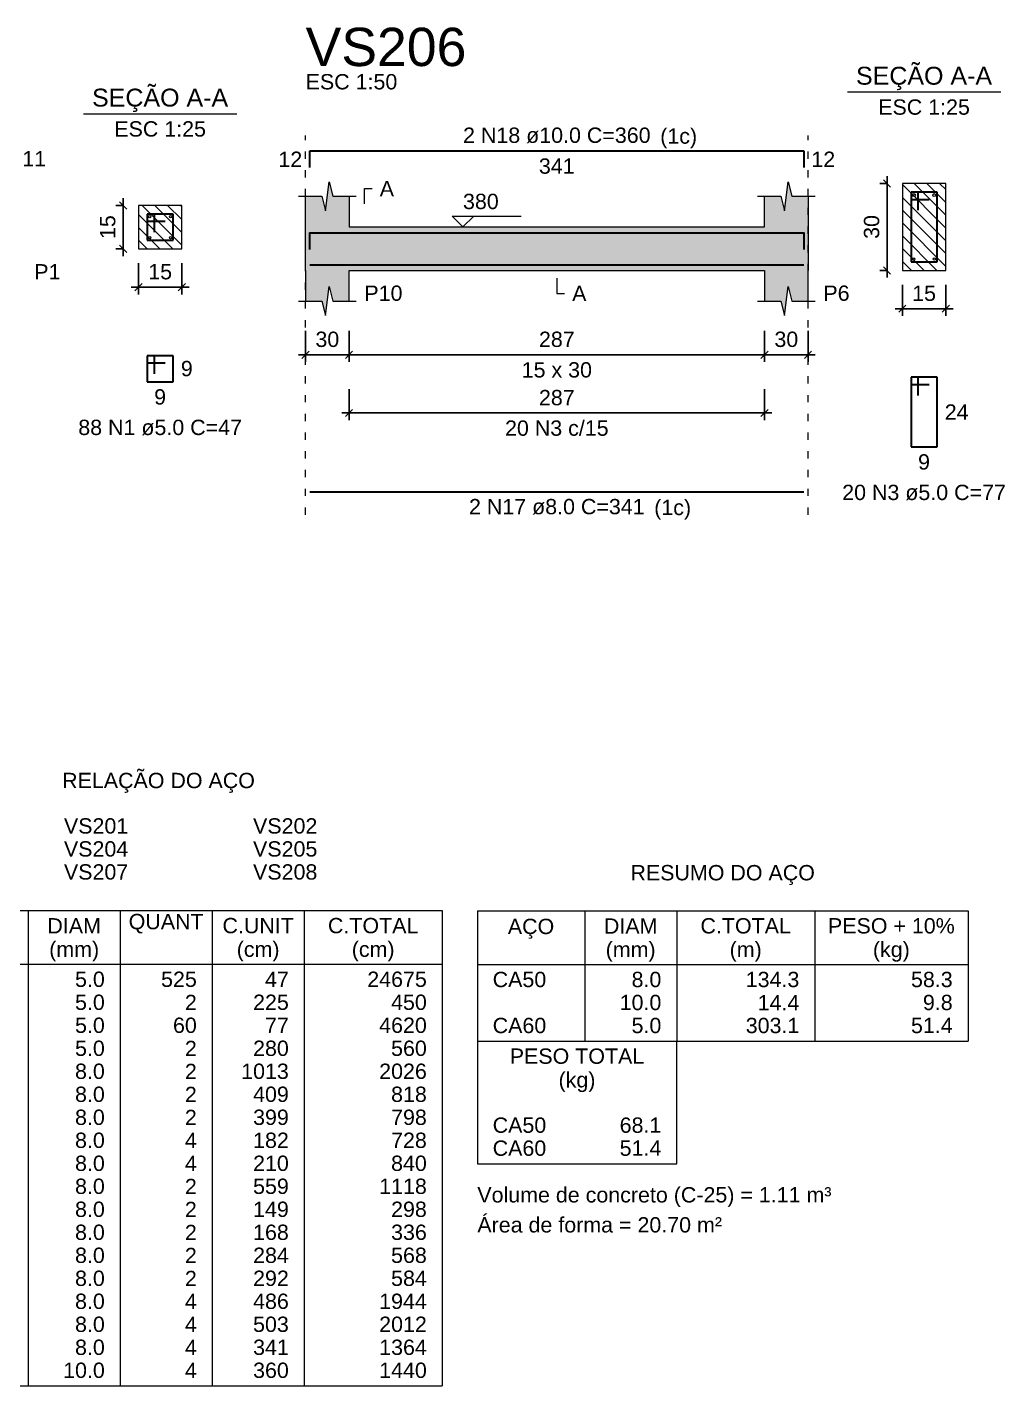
# Model space of a CAD drawing. Header units: inches. Extents: x -52 to 802, y -168 to 85.
# Drawn here: x 188.87 to 202.38, y -130.37 to -111.61 of the extents above; entities that cross this region are included whole.
import ezdxf

# ---------------------------------------------------------------- set-up
doc = ezdxf.new("R2010")
doc.units = ezdxf.units.IN
doc.header["$MEASUREMENT"] = 0
doc.linetypes.add('DOT2', pattern=[3.175, 0, -3.175])
for name, color, linetype, lineweight in [('Descrição da armadura', 7, 'Continuous', 5), ('DT-Barras na forma', 2, 'Continuous', 30), ('DT-Barras no corte', 5, 'Continuous', 5), ('DT-Barras rebatidas', 2, 'Continuous', 30), ('DT-Cotas', 9, 'Continuous', 5), ('DT-Forma', 5, 'Continuous', 5), ('DT-Hachura forma vigas', 252, 'Continuous', 5), ('DT-Hachura seção vigas', 252, 'Continuous', 5), ('DT-Pontilhado', 9, 'DOT2', 5), ('DT-Relação do aço', 9, 'Continuous', 5), ('DT-Textos', 7, 'Continuous', 5), ('DT-Título', 3, 'Continuous', 20), ('Textos armaduras', 7, 'Continuous', 5)]:
    doc.layers.add(name, color=color, linetype=linetype, lineweight=lineweight)
doc.styles.add('Arial', font='arial.ttf')
doc.styles.get("Standard").update_dxf_attribs({"font": 'arial.ttf'})
doc.dimstyles.new('UM_25.000000', dxfattribs={"dimtxt": 0.18, "dimasz": 0.1, "dimexe": 0.1, "dimexo": 0.2, "dimgap": 0, "dimtad": 1, "dimtih": 1, "dimtoh": 1, "dimdec": 1, "dimlfac": 25, "dimzin": 0, "dimdsep": 46, "dimtxsty": 'Standard', "dimcen": 0.09, "dimdle": 0.1, "dimadec": 1, "dimazin": 2, "dimtfac": 1, "dimtdec": 4, "dimtofl": 0, "dimtmove": 0, "dimatfit": 3, "dimfxl": 1, "dimtolj": 1, "dimarcsym": 0})
doc.dimstyles.new('UM_50.000000', dxfattribs={"dimtxt": 0.18, "dimasz": 0.1, "dimexe": 0.1, "dimexo": 0.2, "dimgap": 0, "dimtad": 1, "dimtih": 1, "dimtoh": 1, "dimdec": 1, "dimlfac": 50, "dimzin": 0, "dimdsep": 46, "dimtxsty": 'Standard', "dimcen": 0.09, "dimdle": 0.1, "dimadec": 1, "dimazin": 2, "dimtfac": 1, "dimtdec": 4, "dimtofl": 0, "dimtmove": 0, "dimatfit": 3, "dimfxl": 1, "dimtolj": 1, "dimarcsym": 0})

# ---------------------------------------------------------------- blocks, each defined once
blk = doc.blocks.new('_Oblique')
at = {"color": 0, "linetype": 'ByBlock', "lineweight": -2}
blk.add_line((-0.5, -0.5), (0.5, 0.5), dxfattribs=at)
blk = doc.blocks.new('*D1889')
at = {"layer": 'Defpoints', "color": 0, "transparency": 16777216}
for p in [(190.197, -114.069), (190.409, -114.069), (190.409, -114.669)]:
    blk.add_point(p, dxfattribs=at)
at = {"layer": 'DT-Cotas', "color": 0, "lineweight": -2, "transparency": 16777216}
for p, q in [((190.209, -114.069), (190.097, -114.069)), ((190.197, -114.769), (190.197, -113.969)), ((190.209, -114.669), (190.097, -114.669))]:
    blk.add_line(p, q, dxfattribs=at)
at = {"layer": 'DT-Cotas', "color": 0, "lineweight": -2, "transparency": 16777216, "xscale": 0.1, "yscale": 0.1, "zscale": 0.1}
for p, rotation in [((190.197, -114.069), 90), ((190.197, -114.669), 270)]:
    blk.add_blockref('_Oblique', p, dxfattribs=dict(at, rotation=rotation))
at = {"layer": 'DT-Cotas', "transparency": 16777216, "insert": (189.985, -114.369), "char_height": 0.2118, "attachment_point": 5, "rotation": 90, "style": 'Arial'}
blk.add_mtext('\\A1;15', dxfattribs=at)
blk = doc.blocks.new('*D1890')
at = {"layer": 'Defpoints', "color": 0, "transparency": 16777216}
for p in [(190.409, -114.669), (191.009, -114.669), (191.009, -115.198)]:
    blk.add_point(p, dxfattribs=at)
at = {"layer": 'DT-Cotas', "color": 0, "lineweight": -2, "transparency": 16777216}
for p, q in [((190.409, -114.869), (190.409, -115.298)), ((191.009, -114.869), (191.009, -115.298)), ((190.309, -115.198), (191.109, -115.198))]:
    blk.add_line(p, q, dxfattribs=at)
at = {"layer": 'DT-Cotas', "color": 0, "lineweight": -2, "transparency": 16777216, "xscale": 0.1, "yscale": 0.1, "zscale": 0.1, "rotation": 180}
blk.add_blockref('_Oblique', (190.409, -115.198), dxfattribs=at)
at = {"layer": 'DT-Cotas', "color": 0, "lineweight": -2, "transparency": 16777216, "xscale": 0.1, "yscale": 0.1, "zscale": 0.1}
blk.add_blockref('_Oblique', (191.009, -115.198), dxfattribs=at)
at = {"layer": 'DT-Cotas', "transparency": 16777216, "insert": (190.709, -114.986), "char_height": 0.2118, "attachment_point": 5, "rotation": 0.0057, "style": 'Arial'}
blk.add_mtext('\\A1;15', dxfattribs=at)
blk = doc.blocks.new('*D1891')
at = {"layer": 'Defpoints', "color": 0, "transparency": 16777216}
for p in [(192.718, -115.602), (193.318, -115.602), (193.318, -116.132)]:
    blk.add_point(p, dxfattribs=at)
at = {"layer": 'DT-Cotas', "color": 0, "lineweight": -2, "transparency": 16777216}
for p, q in [((192.718, -115.802), (192.718, -116.232)), ((193.318, -115.802), (193.318, -116.232)), ((192.618, -116.132), (193.418, -116.132))]:
    blk.add_line(p, q, dxfattribs=at)
at = {"layer": 'DT-Cotas', "color": 0, "lineweight": -2, "transparency": 16777216, "xscale": 0.1, "yscale": 0.1, "zscale": 0.1, "rotation": 180}
blk.add_blockref('_Oblique', (192.718, -116.132), dxfattribs=at)
at = {"layer": 'DT-Cotas', "color": 0, "lineweight": -2, "transparency": 16777216, "xscale": 0.1, "yscale": 0.1, "zscale": 0.1}
blk.add_blockref('_Oblique', (193.318, -116.132), dxfattribs=at)
at = {"layer": 'DT-Cotas', "transparency": 16777216, "insert": (193.018, -115.92), "char_height": 0.2118, "attachment_point": 5, "rotation": 0.0057, "style": 'Arial'}
blk.add_mtext('\\A1;30', dxfattribs=at)
blk = doc.blocks.new('*D1892')
at = {"layer": 'Defpoints', "color": 0, "transparency": 16777216}
for p in [(193.318, -115.602), (199.058, -115.602), (199.058, -116.132)]:
    blk.add_point(p, dxfattribs=at)
at = {"layer": 'DT-Cotas', "color": 0, "lineweight": -2, "transparency": 16777216}
for p, q in [((193.318, -115.802), (193.318, -116.232)), ((199.058, -115.802), (199.058, -116.232)), ((193.218, -116.132), (199.158, -116.132))]:
    blk.add_line(p, q, dxfattribs=at)
at = {"layer": 'DT-Cotas', "color": 0, "lineweight": -2, "transparency": 16777216, "xscale": 0.1, "yscale": 0.1, "zscale": 0.1, "rotation": 180}
blk.add_blockref('_Oblique', (193.318, -116.132), dxfattribs=at)
at = {"layer": 'DT-Cotas', "color": 0, "lineweight": -2, "transparency": 16777216, "xscale": 0.1, "yscale": 0.1, "zscale": 0.1}
blk.add_blockref('_Oblique', (199.058, -116.132), dxfattribs=at)
at = {"layer": 'DT-Cotas', "transparency": 16777216, "insert": (196.188, -115.92), "char_height": 0.2118, "attachment_point": 5, "rotation": 0.0057, "style": 'Arial'}
blk.add_mtext('\\A1;287', dxfattribs=at)
blk = doc.blocks.new('*D1893')
at = {"layer": 'Defpoints', "color": 0, "transparency": 16777216}
for p in [(199.058, -115.602), (199.658, -115.602), (199.658, -116.132)]:
    blk.add_point(p, dxfattribs=at)
at = {"layer": 'DT-Cotas', "color": 0, "lineweight": -2, "transparency": 16777216}
for p, q in [((199.058, -115.802), (199.058, -116.232)), ((199.658, -115.802), (199.658, -116.232)), ((198.958, -116.132), (199.758, -116.132))]:
    blk.add_line(p, q, dxfattribs=at)
at = {"layer": 'DT-Cotas', "color": 0, "lineweight": -2, "transparency": 16777216, "xscale": 0.1, "yscale": 0.1, "zscale": 0.1, "rotation": 180}
blk.add_blockref('_Oblique', (199.058, -116.132), dxfattribs=at)
at = {"layer": 'DT-Cotas', "color": 0, "lineweight": -2, "transparency": 16777216, "xscale": 0.1, "yscale": 0.1, "zscale": 0.1}
blk.add_blockref('_Oblique', (199.658, -116.132), dxfattribs=at)
at = {"layer": 'DT-Cotas', "transparency": 16777216, "insert": (199.358, -115.92), "char_height": 0.2118, "attachment_point": 5, "rotation": 0.0057, "style": 'Arial'}
blk.add_mtext('\\A1;30', dxfattribs=at)
blk = doc.blocks.new('*D1894')
at = {"layer": 'Defpoints', "color": 0, "transparency": 16777216}
for p in [(193.318, -116.407), (199.058, -116.407), (199.058, -116.936)]:
    blk.add_point(p, dxfattribs=at)
at = {"layer": 'DT-Cotas', "color": 0, "lineweight": -2, "transparency": 16777216}
for p, q in [((193.318, -116.607), (193.318, -117.036)), ((199.058, -116.607), (199.058, -117.036)), ((193.218, -116.936), (199.158, -116.936))]:
    blk.add_line(p, q, dxfattribs=at)
at = {"layer": 'DT-Cotas', "color": 0, "lineweight": -2, "transparency": 16777216, "xscale": 0.1, "yscale": 0.1, "zscale": 0.1, "rotation": 180}
blk.add_blockref('_Oblique', (193.318, -116.936), dxfattribs=at)
at = {"layer": 'DT-Cotas', "color": 0, "lineweight": -2, "transparency": 16777216, "xscale": 0.1, "yscale": 0.1, "zscale": 0.1}
blk.add_blockref('_Oblique', (199.058, -116.936), dxfattribs=at)
at = {"layer": 'DT-Cotas', "transparency": 16777216, "insert": (196.188, -116.725), "char_height": 0.2118, "attachment_point": 5, "rotation": 0.0057, "style": 'Arial'}
blk.add_mtext('\\A1;287', dxfattribs=at)
blk = doc.blocks.new('*D1895')
at = {"layer": 'Defpoints', "color": 0, "transparency": 16777216}
for p in [(200.749, -113.767), (200.961, -113.767), (200.961, -114.967)]:
    blk.add_point(p, dxfattribs=at)
at = {"layer": 'DT-Cotas', "color": 0, "lineweight": -2, "transparency": 16777216}
for p, q in [((200.749, -115.067), (200.749, -113.667)), ((200.761, -113.767), (200.649, -113.767)), ((200.761, -114.967), (200.649, -114.967))]:
    blk.add_line(p, q, dxfattribs=at)
at = {"layer": 'DT-Cotas', "color": 0, "lineweight": -2, "transparency": 16777216, "xscale": 0.1, "yscale": 0.1, "zscale": 0.1}
for p, rotation in [((200.749, -113.767), 90), ((200.749, -114.967), 270)]:
    blk.add_blockref('_Oblique', p, dxfattribs=dict(at, rotation=rotation))
at = {"layer": 'DT-Cotas', "transparency": 16777216, "insert": (200.537, -114.367), "char_height": 0.2118, "attachment_point": 5, "rotation": 90, "style": 'Arial'}
blk.add_mtext('\\A1;30', dxfattribs=at)
blk = doc.blocks.new('*D1896')
at = {"layer": 'Defpoints', "color": 0, "transparency": 16777216}
for p in [(200.961, -114.967), (201.561, -114.967), (201.561, -115.496)]:
    blk.add_point(p, dxfattribs=at)
at = {"layer": 'DT-Cotas', "color": 0, "lineweight": -2, "transparency": 16777216}
for p, q in [((200.961, -115.167), (200.961, -115.596)), ((201.561, -115.167), (201.561, -115.596)), ((200.861, -115.496), (201.661, -115.496))]:
    blk.add_line(p, q, dxfattribs=at)
at = {"layer": 'DT-Cotas', "color": 0, "lineweight": -2, "transparency": 16777216, "xscale": 0.1, "yscale": 0.1, "zscale": 0.1, "rotation": 180}
blk.add_blockref('_Oblique', (200.961, -115.496), dxfattribs=at)
at = {"layer": 'DT-Cotas', "color": 0, "lineweight": -2, "transparency": 16777216, "xscale": 0.1, "yscale": 0.1, "zscale": 0.1}
blk.add_blockref('_Oblique', (201.561, -115.496), dxfattribs=at)
at = {"layer": 'DT-Cotas', "transparency": 16777216, "insert": (201.261, -115.284), "char_height": 0.2118, "attachment_point": 5, "rotation": 0.0057, "style": 'Arial'}
blk.add_mtext('\\A1;15', dxfattribs=at)

msp = doc.modelspace()

# ---------------------------------------------------------------- hatches: boundary and pattern name
at = {"layer": 'DT-Hachura forma vigas', "linetype": 'Continuous'}
msp.add_hatch(color=256, dxfattribs=at).paths.add_polyline_path([(199.6582, -115.3903), (199.6582, -114.9667), (199.6582, -114.3667), (199.6582, -113.9431), (199.4332, -113.9431), (199.3832, -113.7431), (199.3332, -114.1431), (199.2832, -113.9431), (199.0582, -113.9431), (199.0582, -114.3667), (193.3182, -114.3667), (193.3182, -113.9431), (193.0932, -113.9431), (193.0432, -113.7431), (192.9932, -114.1431), (192.9432, -113.9431), (192.7182, -113.9431), (192.7182, -114.3667), (192.7182, -114.9667), (192.7182, -115.3903), (192.9432, -115.3903), (192.9932, -115.5903), (193.0432, -115.1903), (193.0932, -115.3903), (193.3182, -115.3903), (193.3182, -114.9667), (199.0582, -114.9667), (199.0582, -115.3903), (199.2832, -115.3903), (199.3332, -115.5903), (199.3832, -115.1903), (199.4332, -115.3903), (199.6582, -115.3903)])
at = {"layer": 'DT-Hachura seção vigas', "linetype": 'Continuous'}
h = msp.add_hatch(dxfattribs=at)
h.set_pattern_fill('ANSI31', color=256, angle=90, style=0)
h.set_pattern_definition([(135, (110.3374, -410.1227), (-0.08838835, -0.08838835), [])])
h.paths.add_polyline_path([(200.9606, -114.9667), (200.9606, -114.9667), (201.5606, -114.9667), (201.5606, -113.7667), (200.9606, -113.7667), (200.9606, -114.9667)])
h = msp.add_hatch(dxfattribs=at)
h.set_pattern_fill('ANSI31', color=256, angle=90, style=0)
h.set_pattern_definition([(135, (110.6852, -410.1227), (-0.08838835, -0.08838835), [])])
h.paths.add_polyline_path([(190.4087, -114.6687), (190.4087, -114.6687), (191.0087, -114.6687), (191.0087, -114.0687), (190.4087, -114.0687), (190.4087, -114.6687)])

# ---------------------------------------------------------------- linework, layer by layer
at = {"layer": 'DT-Barras na forma'}
for p, q in [((201.1806, -113.8867), (201.0806, -113.8867)), ((201.0806, -113.8867), (201.0806, -114.8467)), ((201.4406, -113.8867), (201.0806, -113.8867)), ((201.0806, -113.8867), (201.0806, -113.9867)), ((201.1806, -114.1367), (201.1806, -113.8867)), ((201.4406, -114.8467), (201.4406, -113.8867)), ((201.0806, -113.9867), (201.3306, -113.9867)), ((190.6287, -114.1887), (190.5287, -114.1887)), ((190.5287, -114.1887), (190.5287, -114.5487)), ((190.8887, -114.1887), (190.5287, -114.1887)), ((190.5287, -114.1887), (190.5287, -114.2887)), ((190.6287, -114.4387), (190.6287, -114.1887)), ((190.8887, -114.5487), (190.8887, -114.1887)), ((190.5287, -114.2887), (190.7787, -114.2887)), ((190.5287, -114.5487), (190.8887, -114.5487)), ((201.0806, -114.8467), (201.4406, -114.8467))]:
    msp.add_line(p, q, dxfattribs=at)
for points in [[(192.7782, -114.6767), (192.7782, -114.4467), (199.5982, -114.4467), (199.5982, -114.6767)], [(192.7782, -114.8887), (199.5982, -114.8887)]]:
    msp.add_lwpolyline(points, dxfattribs=at)
at = {"layer": 'DT-Barras no corte'}
for centre, radius in [((201.1206, -113.9267), 0.02), ((201.4006, -113.9267), 0.02), ((190.5647, -114.2247), 0.016), ((190.8527, -114.2247), 0.016), ((190.5647, -114.5127), 0.016), ((190.8527, -114.5127), 0.016), ((201.1166, -114.8107), 0.016), ((201.4046, -114.8107), 0.016)]:
    msp.add_circle(centre, radius, dxfattribs=at)
at = {"layer": 'DT-Barras rebatidas'}
for p, q in [((192.7782, -113.5471), (192.7782, -113.3171)), ((192.7782, -113.3171), (199.5982, -113.3171)), ((199.5982, -113.3171), (199.5982, -113.5471)), ((190.6287, -116.1454), (190.5287, -116.1454)), ((190.5287, -116.1454), (190.5287, -116.5054)), ((190.8887, -116.1454), (190.5287, -116.1454)), ((190.5287, -116.1454), (190.5287, -116.2454)), ((190.6287, -116.3954), (190.6287, -116.1454)), ((190.8887, -116.5054), (190.8887, -116.1454)), ((190.5287, -116.2454), (190.7787, -116.2454)), ((190.5287, -116.5054), (190.8887, -116.5054)), ((201.1806, -116.4434), (201.0806, -116.4434)), ((201.0806, -116.4434), (201.0806, -117.4034)), ((201.4406, -116.4434), (201.0806, -116.4434)), ((201.0806, -116.4434), (201.0806, -116.5434)), ((201.1806, -116.6934), (201.1806, -116.4434)), ((201.4406, -117.4034), (201.4406, -116.4434)), ((201.0806, -116.5434), (201.3306, -116.5434)), ((201.0806, -117.4034), (201.4406, -117.4034)), ((192.7782, -118.0233), (199.5982, -118.0233))]:
    msp.add_line(p, q, dxfattribs=at)
at = {"layer": 'DT-Forma'}
for p, q in [((192.9932, -114.1431), (193.0432, -113.7431)), ((193.0432, -113.7431), (193.0932, -113.9431)), ((199.3332, -114.1431), (199.3832, -113.7431)), ((199.3832, -113.7431), (199.4332, -113.9431)), ((201.5606, -113.7667), (200.9606, -113.7667)), ((200.9606, -113.7667), (200.9606, -113.7667)), ((200.9606, -113.7667), (200.9606, -114.9667)), ((201.5606, -114.9667), (201.5606, -113.7667)), ((201.5606, -113.7667), (201.5606, -113.7667)), ((191.0087, -114.0687), (190.4087, -114.0687)), ((190.4087, -114.0687), (190.4087, -114.0687)), ((190.4087, -114.0687), (190.4087, -114.6687)), ((191.0087, -114.6687), (191.0087, -114.0687)), ((191.0087, -114.0687), (191.0087, -114.0687)), ((192.6182, -113.9431), (192.9432, -113.9431)), ((192.7182, -114.3667), (192.7182, -113.9431)), ((192.9432, -113.9431), (192.9932, -114.1431)), ((193.0932, -113.9431), (193.4182, -113.9431)), ((193.3182, -113.9431), (193.3182, -114.3667)), ((198.9582, -113.9431), (199.2832, -113.9431)), ((199.0582, -114.3667), (199.0582, -113.9431)), ((199.2832, -113.9431), (199.3332, -114.1431)), ((199.4332, -113.9431), (199.7582, -113.9431)), ((199.6582, -113.9431), (199.6582, -114.3667)), ((193.3182, -114.3667), (199.0582, -114.3667)), ((190.4087, -114.6687), (191.0087, -114.6687)), ((190.4087, -114.6687), (190.4087, -114.6687)), ((191.0087, -114.6687), (191.0087, -114.6687)), ((192.7182, -114.9667), (192.7182, -115.3903)), ((193.3182, -115.3903), (193.3182, -114.9667)), ((193.3182, -114.9667), (199.0582, -114.9667)), ((199.0582, -114.9667), (199.0582, -115.3903)), ((199.6582, -115.3903), (199.6582, -114.9667)), ((200.9606, -114.9667), (201.5606, -114.9667)), ((200.9606, -114.9667), (200.9606, -114.9667)), ((201.5606, -114.9667), (201.5606, -114.9667)), ((192.9932, -115.5903), (193.0432, -115.1903)), ((193.0432, -115.1903), (193.0932, -115.3903)), ((199.3332, -115.5903), (199.3832, -115.1903)), ((199.3832, -115.1903), (199.4332, -115.3903)), ((192.6182, -115.3903), (192.9432, -115.3903)), ((192.9432, -115.3903), (192.9932, -115.5903)), ((193.0932, -115.3903), (193.4182, -115.3903)), ((198.9582, -115.3903), (199.2832, -115.3903)), ((199.2832, -115.3903), (199.3332, -115.5903)), ((199.4332, -115.3903), (199.7582, -115.3903))]:
    msp.add_line(p, q, dxfattribs=at)
at = {"layer": 'DT-Forma', "linetype": 'Continuous'}
for p, q in [((192.7182, -114.9667), (192.7182, -114.3667)), ((199.6582, -114.3667), (199.6582, -114.9667))]:
    msp.add_line(p, q, dxfattribs=at)
at = {"layer": 'DT-Pontilhado', "ltscale": 0.05}
for p, q in [((192.7182, -118.341), (192.7182, -113.1053)), ((199.6582, -118.341), (199.6582, -113.1053))]:
    msp.add_line(p, q, dxfattribs=at)
at = {"layer": 'DT-Relação do aço', "linetype": 'Continuous'}
for p, q in [((186.7676, -123.8077), (194.6042, -123.8077)), ((188.8856, -123.8077), (188.8856, -130.3735)), ((190.1564, -123.8077), (190.1564, -130.3735)), ((191.4272, -123.8077), (191.4272, -130.3735)), ((192.698, -123.8077), (192.698, -130.3735)), ((194.6042, -123.8077), (194.6042, -130.3735)), ((195.0902, -123.8108), (195.0902, -125.6111)), ((195.0902, -123.8108), (201.8678, -123.8108)), ((196.5728, -123.8108), (196.5728, -125.6111)), ((197.8436, -123.8108), (197.8436, -125.6111)), ((199.7498, -123.8108), (199.7498, -125.6111)), ((201.8678, -123.8108), (201.8678, -125.6111)), ((186.7676, -124.549), (194.6042, -124.549)), ((195.0902, -124.5521), (201.8678, -124.5521)), ((195.0902, -125.6111), (201.8678, -125.6111)), ((195.0902, -125.6111), (195.0902, -127.3055)), ((197.8436, -127.3055), (197.8436, -125.6111)), ((195.0902, -127.3055), (197.8436, -127.3055)), ((186.7676, -130.3735), (194.6042, -130.3735))]:
    msp.add_line(p, q, dxfattribs=at)
at = {"layer": 'DT-Textos'}
for p, q in [((200.2016, -112.5018), (202.3196, -112.5018)), ((189.6497, -112.8038), (191.7677, -112.8038))]:
    msp.add_line(p, q, dxfattribs=at)
for points in [[(193.53, -114.049), (193.53, -113.8372), (193.6359, -113.8372)], [(195.0402, -114.2184), (194.892, -114.3667), (194.7437, -114.2184), (195.6968, -114.2184)], [(196.1882, -115.0726), (196.1882, -115.2844), (196.2941, -115.2844)]]:
    msp.add_lwpolyline(points, dxfattribs=at)

# ---------------------------------------------------------------- texts
at = {"layer": 'Descrição da armadura', "linetype": 'Continuous', "char_height": 0.2118, "attachment_point": 8, "line_spacing_factor": 0.798, "style": 'Arial'}
for s, insert, width in [('2 N18 ø10.0 C=360', (196.1882, -113.2112), 5.194653), ('20 N3 c/15', (196.1882, -117.2541), 2.869342), ('2 N17 ø8.0 C=341', (196.1882, -118.341), 4.8647)]:
    msp.add_mtext(s, dxfattribs=dict(at, insert=insert, width=width))
at = {"layer": 'Descrição da armadura', "color": 7, "linetype": 'Continuous', "char_height": 0.2118, "width": 4.534748, "attachment_point": 8, "line_spacing_factor": 0.798, "style": 'Arial'}
for s, insert in [('88 N1 ø5.0 C=47', (190.7087, -117.2467)), ('20 N3 ø5.0 C=77', (201.2606, -118.1447))]:
    msp.add_mtext(s, dxfattribs=dict(at, insert=insert))
at = {"layer": 'DT-Relação do aço', "linetype": 'Continuous', "char_height": 0.2118, "line_spacing_factor": 0.798, "style": 'Arial'}
for s, insert, width, attachment_point in [('RELAÇÃO DO AÇO', (190.6862, -122.1835), 5.340655, 8), ('VS201', (189.3798, -122.7487), 1.78128, 7), ('VS202', (191.992, -122.7487), 1.78128, 7), ('VS204', (189.3798, -123.0664), 1.78128, 7), ('VS205', (191.992, -123.0664), 1.78128, 7), ('VS207', (189.3798, -123.3841), 1.78128, 7), ('VS208', (191.992, -123.3841), 1.78128, 7), ('RESUMO DO AÇO', (198.4788, -123.4568), 5.109195, 8), ('QUANT', (190.7918, -124.1254), 2.076471, 8), ('DIAM', (189.521, -124.1254), 1.483193, 8), ('C.UNIT', (192.0626, -124.1254), 1.977398, 8), ('C.TOTAL', (193.6511, -124.1254), 2.505206, 8), ('AÇO', (195.8318, -124.1988), 1.285627, 8), ('DIAM', (197.2082, -124.1285), 1.483193, 8), ('C.TOTAL', (198.7967, -124.1285), 2.505206, 8), ('PESO + 10%', (200.8088, -124.1285), 3.512155, 8), ('(mm)', (189.5212, -124.5125), 1.383541, 8), ('(cm)', (192.0622, -124.5125), 1.185975, 8), ('(cm)', (193.6512, -124.5125), 1.185975, 8), ('(mm)', (197.2078, -124.5158), 1.383541, 8), ('(m)', (198.7968, -124.5158), 0.889337, 8), ('(kg)', (200.8088, -124.5158), 1.021723, 8), ('CA50', (195.302, -124.8698), 1.484062, 7), ('8.0', (197.6318, -124.8698), 0.824737, 9), ('134.3', (199.538, -124.8698), 1.484642, 9), ('58.3', (201.656, -124.8698), 1.154689, 9), ('10.0', (197.6318, -125.1875), 1.154689, 9), ('14.4', (199.538, -125.1875), 1.154689, 9), ('9.8', (201.656, -125.1875), 0.824737, 9), ('CA60', (195.302, -125.5052), 1.484062, 7), ('5.0', (197.6318, -125.5052), 0.824737, 9), ('303.1', (199.538, -125.5052), 1.484642, 9), ('51.4', (201.656, -125.5052), 1.154689, 9), ('PESO TOTAL', (196.4669, -125.9288), 3.725364, 8), ('(kg)', (196.4668, -126.3168), 1.021723, 8), ('CA50', (195.302, -126.8819), 1.484062, 7), ('68.1', (197.6318, -126.8819), 1.154689, 9), ('CA60', (195.302, -127.1996), 1.484062, 7), ('51.4', (197.6318, -127.1996), 1.154689, 9), ('Volume de concreto (C-25) = 1.11 m³', (195.0898, -127.9048), 9.809933, 7), ('Área de forma = 20.70 m²', (195.0902, -128.2586), 6.776629, 7)]:
    msp.add_mtext(s, dxfattribs=dict(at, insert=insert, width=width, attachment_point=attachment_point))
at = {"layer": 'DT-Relação do aço', "color": 9, "linetype": 'Continuous', "char_height": 0.2118, "attachment_point": 9, "line_spacing_factor": 0.798, "style": 'Arial'}
for s, insert, width in [('5.0', (189.9446, -124.8667), 0.824737), ('525', (191.2154, -124.8667), 0.989858), ('47', (192.4862, -124.8667), 0.659905), ('24675', (194.3924, -124.8667), 1.649763), ('5.0', (189.9446, -125.1844), 0.824737), ('2', (191.2154, -125.1844), 0.329953), ('225', (192.4862, -125.1844), 0.989858), ('450', (194.3924, -125.1844), 0.989858), ('5.0', (189.9446, -125.5021), 0.824737), ('60', (191.2154, -125.5021), 0.659905), ('77', (192.4862, -125.5021), 0.659905), ('4620', (194.3924, -125.5021), 1.31981), ('5.0', (189.9446, -125.8198), 0.824737), ('2', (191.2154, -125.8198), 0.329953), ('280', (192.4862, -125.8198), 0.989858), ('560', (194.3924, -125.8198), 0.989858), ('8.0', (189.9446, -126.1375), 0.824737), ('1013', (192.4862, -126.1375), 1.31981), ('2026', (194.3924, -126.1375), 1.31981), ('2', (191.2154, -126.1375), 0.329953), ('8.0', (189.9446, -126.4552), 0.824737), ('2', (191.2154, -126.4552), 0.329953), ('409', (192.4862, -126.4552), 0.989858), ('818', (194.3924, -126.4552), 0.989858), ('8.0', (189.9446, -126.7729), 0.824737), ('2', (191.2154, -126.7729), 0.329953), ('399', (192.4862, -126.7729), 0.989858), ('798', (194.3924, -126.7729), 0.989858), ('8.0', (189.9446, -127.0906), 0.824737), ('4', (191.2154, -127.0906), 0.329953), ('182', (192.4862, -127.0906), 0.989858), ('728', (194.3924, -127.0906), 0.989858), ('8.0', (189.9446, -127.4083), 0.824737), ('4', (191.2154, -127.4083), 0.329953), ('210', (192.4862, -127.4083), 0.989858), ('840', (194.3924, -127.4083), 0.989858), ('8.0', (189.9446, -127.726), 0.824737), ('2', (191.2154, -127.726), 0.329953), ('559', (192.4862, -127.726), 0.989858), ('1118', (194.3924, -127.726), 1.31981), ('8.0', (189.9446, -128.0437), 0.824737), ('2', (191.2154, -128.0437), 0.329953), ('149', (192.4862, -128.0437), 0.989858), ('298', (194.3924, -128.0437), 0.989858), ('8.0', (189.9446, -128.3614), 0.824737), ('2', (191.2154, -128.3614), 0.329953), ('168', (192.4862, -128.3614), 0.989858), ('336', (194.3924, -128.3614), 0.989858), ('8.0', (189.9446, -128.6791), 0.824737), ('2', (191.2154, -128.6791), 0.329953), ('284', (192.4862, -128.6791), 0.989858), ('568', (194.3924, -128.6791), 0.989858), ('8.0', (189.9446, -128.9968), 0.824737), ('2', (191.2154, -128.9968), 0.329953), ('292', (192.4862, -128.9968), 0.989858), ('584', (194.3924, -128.9968), 0.989858), ('8.0', (189.9446, -129.3145), 0.824737), ('4', (191.2154, -129.3145), 0.329953), ('486', (192.4862, -129.3145), 0.989858), ('1944', (194.3924, -129.3145), 1.31981), ('8.0', (189.9446, -129.6322), 0.824737), ('4', (191.2154, -129.6322), 0.329953), ('503', (192.4862, -129.6322), 0.989858), ('2012', (194.3924, -129.6322), 1.31981), ('8.0', (189.9446, -129.9499), 0.824737), ('4', (191.2154, -129.9499), 0.329953), ('341', (192.4862, -129.9499), 0.989858), ('1364', (194.3924, -129.9499), 1.31981), ('10.0', (189.9446, -130.2676), 1.154689), ('4', (191.2154, -130.2676), 0.329953), ('360', (192.4862, -130.2676), 0.989858), ('1440', (194.3924, -130.2676), 1.31981)]:
    msp.add_mtext(s, dxfattribs=dict(at, insert=insert, width=width))
at = {"layer": 'DT-Textos', "line_spacing_factor": 0.798, "style": 'Arial'}
for s, insert, char_height, width, attachment_point in [('SEÇÃO A-A', (201.2604, -112.4777), 0.2471, 3.875022, 8), ('SEÇÃO A-A', (190.7082, -112.7797), 0.2471, 3.875022, 8), ('ESC 1:50', (192.7182, -112.4699), 0.2118, 3.045677, 7), ('ESC 1:25', (201.2606, -112.8195), 0.2118, 3.045677, 8), ('ESC 1:25', (190.7087, -113.1215), 0.2118, 3.045677, 8), ('(1c)', (197.6162, -113.2807), 0.2118, 1.225428, 7), ('A', (193.7418, -113.9431), 0.2118, 0.474606, 7), ('380', (194.892, -114.1231), 0.2118, 1.18721, 7), ('P1', (188.9703, -115.0923), 0.2118, 0.870342, 7), ('P10', (193.53, -115.3903), 0.2118, 0.870342, 7), ('A', (196.4, -115.3903), 0.2118, 0.474606, 7), ('P6', (199.87, -115.3903), 0.2118, 0.870342, 7), ('15 x 30', (196.1882, -116.4493), 0.2118, 2.334116, 8), ('(1c)', (197.5332, -118.4107), 0.2118, 1.225428, 7)]:
    msp.add_mtext(s, dxfattribs=dict(at, insert=insert, char_height=char_height, width=width, attachment_point=attachment_point))
at = {"layer": 'DT-Título', "insert": (192.7182, -112.1522), "char_height": 0.5295, "width": 4.272843, "attachment_point": 7, "line_spacing_factor": 0.798, "style": 'Arial'}
msp.add_mtext('VS206', dxfattribs=at)
at = {"layer": 'Textos armaduras', "linetype": 'Continuous', "char_height": 0.2118, "attachment_point": 7, "line_spacing_factor": 0.798, "style": 'Arial'}
for s, insert, width in [('11', (188.8044, -113.5305), 0.659905), ('12', (192.3424, -113.538), 0.659905), ('12', (199.7041, -113.538), 0.659905), ('341', (195.9408, -113.6348), 0.989858)]:
    msp.add_mtext(s, dxfattribs=dict(at, insert=insert, width=width))
at = {"layer": 'Textos armaduras', "color": 7, "linetype": 'Continuous', "char_height": 0.2118, "attachment_point": 7, "line_spacing_factor": 0.798, "style": 'Arial'}
for s, insert, width in [('9', (190.9946, -116.4313), 0.329953), ('9', (190.6262, -116.8231), 0.329953), ('24', (201.5465, -117.0293), 0.659905), ('9', (201.1781, -117.7211), 0.329953)]:
    msp.add_mtext(s, dxfattribs=dict(at, insert=insert, width=width))

# ---------------------------------------------------------------- dimensions: what is measured, and where the dimension line sits
at = {"layer": 'DT-Cotas'}
for base, p1, p2, picture, middle in [((200.7488, -113.7667), (200.9606, -114.9667), (200.9606, -113.7667), '*D1895', (200.537, -114.3667)), ((190.1969, -114.0687), (190.4087, -114.6687), (190.4087, -114.0687), '*D1889', (189.9851, -114.3687))]:
    dim = msp.add_linear_dim(base=base, p1=p1, p2=p2, angle=90, dimstyle='UM_25.000000', override={"dimtxt": 0.2118, "dimasz": 0.1, "dimexe": 0.1, "dimexo": 0.2, "dimtad": 1, "dimtih": 0, "dimtoh": 0, "dimdec": 1, "dimlfac": 25, "dimzin": 8, "dimtxsty": 'Arial', "dimblk": 'Oblique', "dimblk1": 'Oblique', "dimblk2": 'Oblique', "dimsah": 1, "dimdle": 0.1, "dimse1": 0, "dimse2": 0, "dimclrt": 256, "dimadec": 1, "dimazin": 3, "dimtmove": 2, "dimldrblk": 'Oblique'}, dxfattribs=at)
    dim.commit()
    dim.dimension.update_dxf_attribs({"geometry": picture, "text_midpoint": middle, "dimtype": 160, "text_rotation": 90})
for base, p1, p2, dimstyle, override, picture, middle in [((191.0087, -115.1982), (190.4087, -114.6687), (191.0087, -114.6687), 'UM_25.000000', {"dimtxt": 0.2118, "dimasz": 0.1, "dimexe": 0.1, "dimexo": 0.2, "dimtad": 1, "dimtih": 0, "dimtoh": 0, "dimdec": 1, "dimlfac": 25, "dimzin": 8, "dimtxsty": 'Arial', "dimblk": 'Oblique', "dimblk1": 'Oblique', "dimblk2": 'Oblique', "dimsah": 1, "dimdle": 0.1, "dimse1": 0, "dimse2": 0, "dimclrt": 256, "dimadec": 1, "dimazin": 3, "dimtmove": 2, "dimldrblk": 'Oblique'}, '*D1890', (190.7087, -114.9864)), ((201.5606, -115.4962), (200.9606, -114.9667), (201.5606, -114.9667), 'UM_25.000000', {"dimtxt": 0.2118, "dimasz": 0.1, "dimexe": 0.1, "dimexo": 0.2, "dimtad": 1, "dimtih": 0, "dimtoh": 0, "dimdec": 1, "dimlfac": 25, "dimzin": 8, "dimtxsty": 'Arial', "dimblk": 'Oblique', "dimblk1": 'Oblique', "dimblk2": 'Oblique', "dimsah": 1, "dimdle": 0.1, "dimse1": 0, "dimse2": 0, "dimclrt": 256, "dimadec": 1, "dimazin": 3, "dimtmove": 2, "dimldrblk": 'Oblique'}, '*D1896', (201.2606, -115.2844)), ((193.3182, -116.1316), (192.7182, -115.6021), (193.3182, -115.6021), 'UM_50.000000', {"dimtxt": 0.2118, "dimasz": 0.1, "dimexe": 0.1, "dimexo": 0.2, "dimtad": 1, "dimtih": 0, "dimtoh": 0, "dimdec": 1, "dimlfac": 50, "dimzin": 8, "dimtxsty": 'Arial', "dimblk": 'Oblique', "dimblk1": 'Oblique', "dimblk2": 'Oblique', "dimsah": 1, "dimdle": 0.1, "dimse1": 0, "dimse2": 0, "dimclrt": 256, "dimadec": 1, "dimazin": 3, "dimtmove": 2, "dimldrblk": 'Oblique'}, '*D1891', (193.0182, -115.9198)), ((199.0582, -116.1316), (193.3182, -115.6021), (199.0582, -115.6021), 'UM_50.000000', {"dimtxt": 0.2118, "dimasz": 0.1, "dimexe": 0.1, "dimexo": 0.2, "dimtad": 1, "dimtih": 0, "dimtoh": 0, "dimdec": 1, "dimlfac": 50, "dimzin": 8, "dimtxsty": 'Arial', "dimblk": 'Oblique', "dimblk1": 'Oblique', "dimblk2": 'Oblique', "dimsah": 1, "dimdle": 0.1, "dimse1": 0, "dimse2": 0, "dimclrt": 256, "dimadec": 1, "dimazin": 3, "dimtmove": 2, "dimldrblk": 'Oblique'}, '*D1892', (196.1882, -115.9198)), ((199.6582, -116.1316), (199.0582, -115.6021), (199.6582, -115.6021), 'UM_50.000000', {"dimtxt": 0.2118, "dimasz": 0.1, "dimexe": 0.1, "dimexo": 0.2, "dimtad": 1, "dimtih": 0, "dimtoh": 0, "dimdec": 1, "dimlfac": 50, "dimzin": 8, "dimtxsty": 'Arial', "dimblk": 'Oblique', "dimblk1": 'Oblique', "dimblk2": 'Oblique', "dimsah": 1, "dimdle": 0.1, "dimse1": 0, "dimse2": 0, "dimclrt": 256, "dimadec": 1, "dimazin": 3, "dimtmove": 2, "dimldrblk": 'Oblique'}, '*D1893', (199.3582, -115.9198)), ((199.0582, -116.9364), (193.3182, -116.4069), (199.0582, -116.4069), 'UM_50.000000', {"dimtxt": 0.2118, "dimasz": 0.1, "dimexe": 0.1, "dimexo": 0.2, "dimtad": 1, "dimtih": 0, "dimtoh": 0, "dimdec": 1, "dimlfac": 50, "dimzin": 8, "dimtxsty": 'Arial', "dimblk": 'Oblique', "dimblk1": 'Oblique', "dimblk2": 'Oblique', "dimsah": 1, "dimdle": 0.1, "dimse1": 0, "dimse2": 0, "dimclrt": 256, "dimadec": 1, "dimazin": 3, "dimtmove": 2, "dimldrblk": 'Oblique'}, '*D1894', (196.1882, -116.7246))]:
    dim = msp.add_linear_dim(base=base, p1=p1, p2=p2, dimstyle=dimstyle, override=override, dxfattribs=at)
    dim.commit()
    dim.dimension.update_dxf_attribs({"geometry": picture, "text_midpoint": middle, "dimtype": 160, "text_rotation": 0.00573})

doc.saveas('drawing.dxf')
